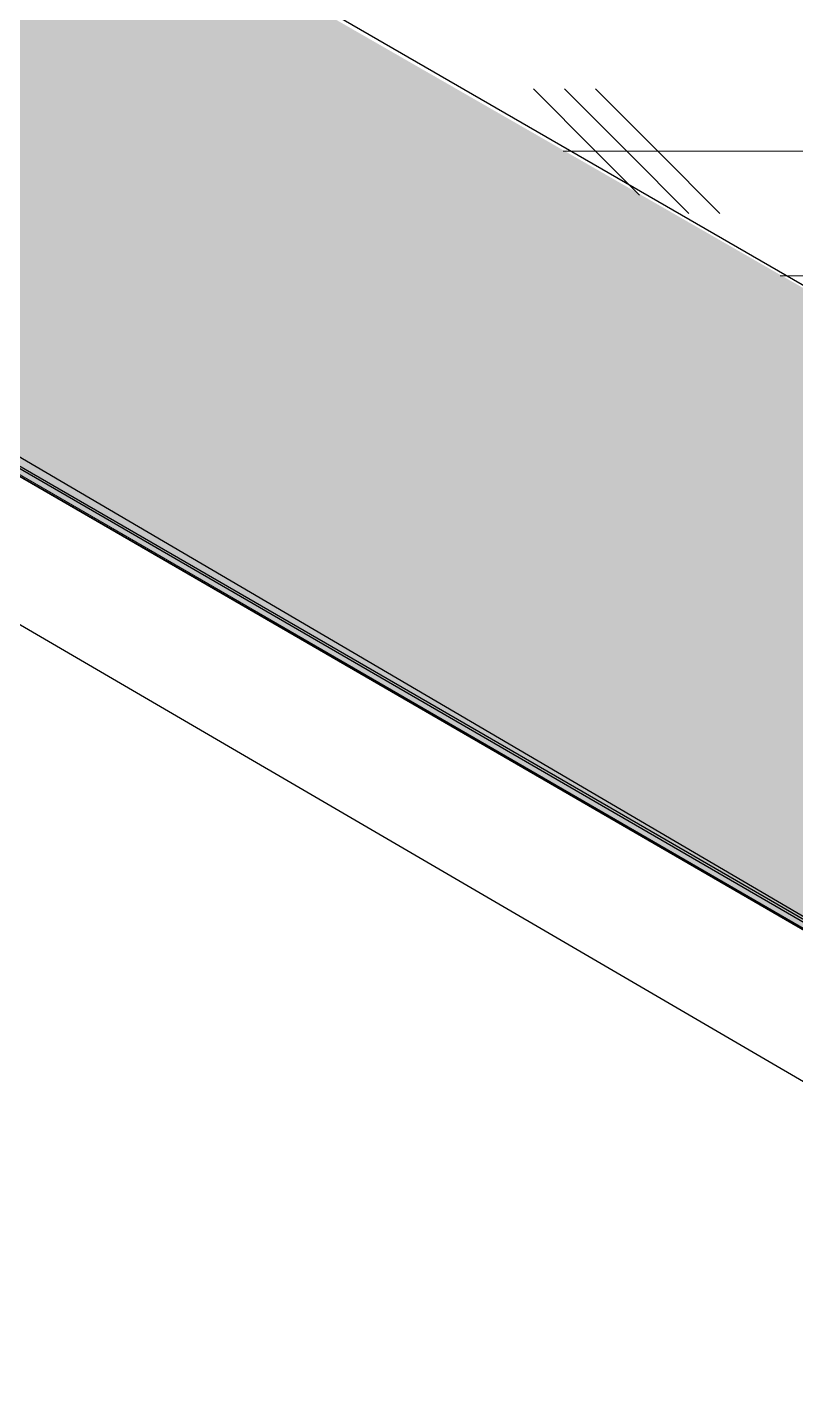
# Model space of a CAD drawing. Header units: inches. Extents: x -20.7 to 76.3, y -55.2 to 19.1.
# Drawn here: x -11.5 to -11.115, y -28.417 to -27.732 of the extents above; entities that cross this region are included whole.
import ezdxf

# ---------------------------------------------------------------- set-up
doc = ezdxf.new("R2010")
doc.units = ezdxf.units.IN
doc.header["$MEASUREMENT"] = 0
for name, color, linetype, lineweight in [('.ATI-HATCH', 7, 'Continuous', 0), ('G-ANNO-TTLB', 7, 'Continuous', 0), ('TYVEK', 7, 'Continuous', 0)]:
    doc.layers.add(name, color=color, linetype=linetype, lineweight=lineweight)

# ---------------------------------------------------------------- blocks, each defined once
blk = doc.blocks.new('Block_671')
at = {"layer": '.ATI-HATCH', "color": 8, "lineweight": 0, "true_color": 0x808080}
for points, knots in [([(-11.19355, -27.81602), (-11.19355, -27.81602), (-11.19369, -27.81588), (-11.19369, -27.81588), (-11.19369, -27.81588), (-11.21549, -27.79407), (-11.21549, -27.79407), (-11.21549, -27.79407), (-11.24661, -27.76282), (-11.24661, -27.76282)], [0, 0, 0, 0, 1, 1, 1, 2, 2, 2, 3, 3, 3, 3]), ([(-11.23105, -27.76282), (-11.23105, -27.76282), (-11.19994, -27.79407), (-11.19994, -27.79407), (-11.19994, -27.79407), (-11.16883, -27.82518), (-11.16883, -27.82518)], [0, 0, 0, 0, 1, 1, 1, 2, 2, 2, 2]), ([(-11.21549, -27.76282), (-11.21549, -27.76282), (-11.18438, -27.79407), (-11.18438, -27.79407), (-11.18438, -27.79407), (-11.15341, -27.82518), (-11.15341, -27.82518)], [0, 0, 0, 0, 1, 1, 1, 2, 2, 2, 2]), ([(-11.23174, -27.79407), (-11.23174, -27.79407), (-11.21549, -27.79407), (-11.21549, -27.79407), (-11.21549, -27.79407), (-11.19994, -27.79407), (-11.19994, -27.79407), (-11.19994, -27.79407), (-11.18438, -27.79407), (-11.18438, -27.79407), (-11.18438, -27.79407), (-10.99799, -27.79407), (-10.99799, -27.79407)], [0, 0, 0, 0, 1, 1, 1, 2, 2, 2, 3, 3, 3, 4, 4, 4, 4])]:
    blk.add_open_spline(points, degree=3, knots=knots, dxfattribs=at)
blk.add_open_spline([(-10.89911, -27.85643), (-10.89911, -27.85643), (-11.12313, -27.85643), (-11.12313, -27.85643)], degree=3, dxfattribs=at)

msp = doc.modelspace()

# ---------------------------------------------------------------- hatches: boundary and pattern name
at = {"layer": '.ATI-HATCH', "true_color": 0x848484, "transparency": 33554559}
msp.add_hatch(color=252, dxfattribs=at).paths.add_polyline_path([(-12.2456, -27.2114), (-12.2456, -27.53307), (-11.89289, -27.73058), (-11.89144, -27.73058), (-11.89144, -27.73142), (-10.3837, -28.60395), (-10.38632, -28.27897)])
at = {"layer": 'G-ANNO-TTLB', "true_color": 0xff00ff, "transparency": 33554687}
h = msp.add_hatch(color=6, dxfattribs=at)
edge = h.paths.add_edge_path()
edge.add_spline(control_points=[(20.03822, -55.21363), (20.03822, -55.21363), (-20.64953, -55.21363), (-20.64953, -55.21363), (-20.64953, -55.21363), (-20.64953, -21.08863), (-20.64953, -21.08863), (-20.64953, -21.08863), (20.03822, -21.08863), (20.03822, -21.08863), (20.03822, -21.08863), (20.03822, -55.21363), (20.03822, -55.21363)], knot_values=[0, 0, 0, 0, 1, 1, 1, 2, 2, 2, 3, 3, 3, 4, 4, 4, 4], degree=3, periodic=0)
edge = h.paths.add_edge_path()
edge.add_spline(control_points=[(-20.52453, -21.21363), (-20.52453, -21.21363), (-20.52453, -55.08863), (-20.52453, -55.08863), (-20.52453, -55.08863), (19.91322, -55.08863), (19.91322, -55.08863), (19.91322, -55.08863), (19.91322, -21.21363), (19.91322, -21.21363), (19.91322, -21.21363), (-20.52453, -21.21363), (-20.52453, -21.21363)], knot_values=[0, 0, 0, 0, 1, 1, 1, 2, 2, 2, 3, 3, 3, 4, 4, 4, 4], degree=3, periodic=0)
edge.add_line((-20.52453, -21.21363), (-20.52453, -21.21363))

# ---------------------------------------------------------------- linework, layer by layer
at = {"layer": '.ATI-HATCH'}
msp.add_lwpolyline([(-12.2456, -27.2114), (-12.2456, -27.53307), (-11.89289, -27.73058), (-11.89144, -27.73058), (-11.89144, -27.73142), (-10.3837, -28.60395), (-10.38632, -28.27897)], dxfattribs=at)
at = {"layer": 'G-ANNO-TTLB'}
for points in [[(20.03822, -55.21363), (20.03822, -55.21363), (-20.64953, -55.21363), (-20.64953, -55.21363), (-20.64953, -55.21363), (-20.64953, -21.08863), (-20.64953, -21.08863), (-20.64953, -21.08863), (20.03822, -21.08863), (20.03822, -21.08863), (20.03822, -21.08863), (20.03822, -55.21363), (20.03822, -55.21363)], [(-20.52453, -21.21363), (-20.52453, -21.21363), (-20.52453, -55.08863), (-20.52453, -55.08863), (-20.52453, -55.08863), (19.91322, -55.08863), (19.91322, -55.08863), (19.91322, -55.08863), (19.91322, -21.21363), (19.91322, -21.21363), (19.91322, -21.21363), (-20.52453, -21.21363), (-20.52453, -21.21363)]]:
    msp.add_open_spline(points, degree=3, knots=[0, 0, 0, 0, 1, 1, 1, 2, 2, 2, 3, 3, 3, 4, 4, 4, 4], dxfattribs=at)
at = {"layer": 'TYVEK', "color": 1, "lineweight": 25, "true_color": 0xff0000}
for p, q in [((-10.3837, -28.28169), (-12.2456, -27.20617)), ((-10.3837, -28.60395), (-12.2456, -27.52784))]:
    msp.add_line(p, q, dxfattribs=at)
at = {"layer": 'TYVEK', "color": 2, "lineweight": 25, "true_color": 0xffff00}
msp.add_line((-12.10244, -27.60629), (-10.5132, -28.52565), dxfattribs=at)
at = {"layer": 'TYVEK', "color": 18, "lineweight": 25, "true_color": 0x000000}
for p, q in [((-11.88732, -27.72943), (-10.74004, -28.39313)), ((-11.87679, -27.72826), (-10.7295, -28.40063))]:
    msp.add_line(p, q, dxfattribs=at)
at = {"layer": 'TYVEK', "color": 3, "lineweight": 25, "true_color": 0x00ff00}
msp.add_line((-11.89075, -27.73274), (-10.73929, -28.39884), dxfattribs=at)
msp.add_lwpolyline([(-11.83089, -30.07737), (-11.83089, -27.83994), (-10.79915, -28.44152), (-10.79915, -30.67505), (-11.83089, -30.07737)], dxfattribs=at)

# ---------------------------------------------------------------- block references
at = {"layer": '.ATI-HATCH'}
msp.add_blockref('Block_671', (0, 0), dxfattribs=at)

doc.saveas('drawing.dxf')
